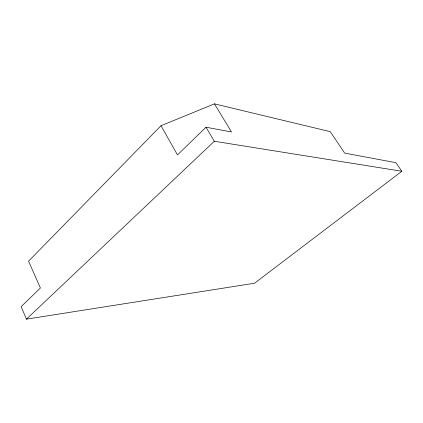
<?xml version="1.0" encoding="UTF-8"?>
<svg xmlns="http://www.w3.org/2000/svg" width="423" height="423" viewBox="0 0 423 423"><rect width="100%" height="100%" fill="white"/><g stroke="black" fill="none" stroke-linecap="round" stroke-linejoin="round"><path stroke-width="0.63" d="M161.01 125.716L28.558 261.181L40.397 287.994L21.15 306.68L26.459 319.148L254.524 283.236L401.85 171.262L395.854 162.665L344.655 153.105L330.31 131.675L214.44 103.852L161.01 125.716L177.48 154.913L206.012 127.217L231.497 131.976L214.44 103.852M26.459 319.148L214.329 141.261L401.85 171.262M206.012 127.217L214.329 141.261"/></g></svg>
